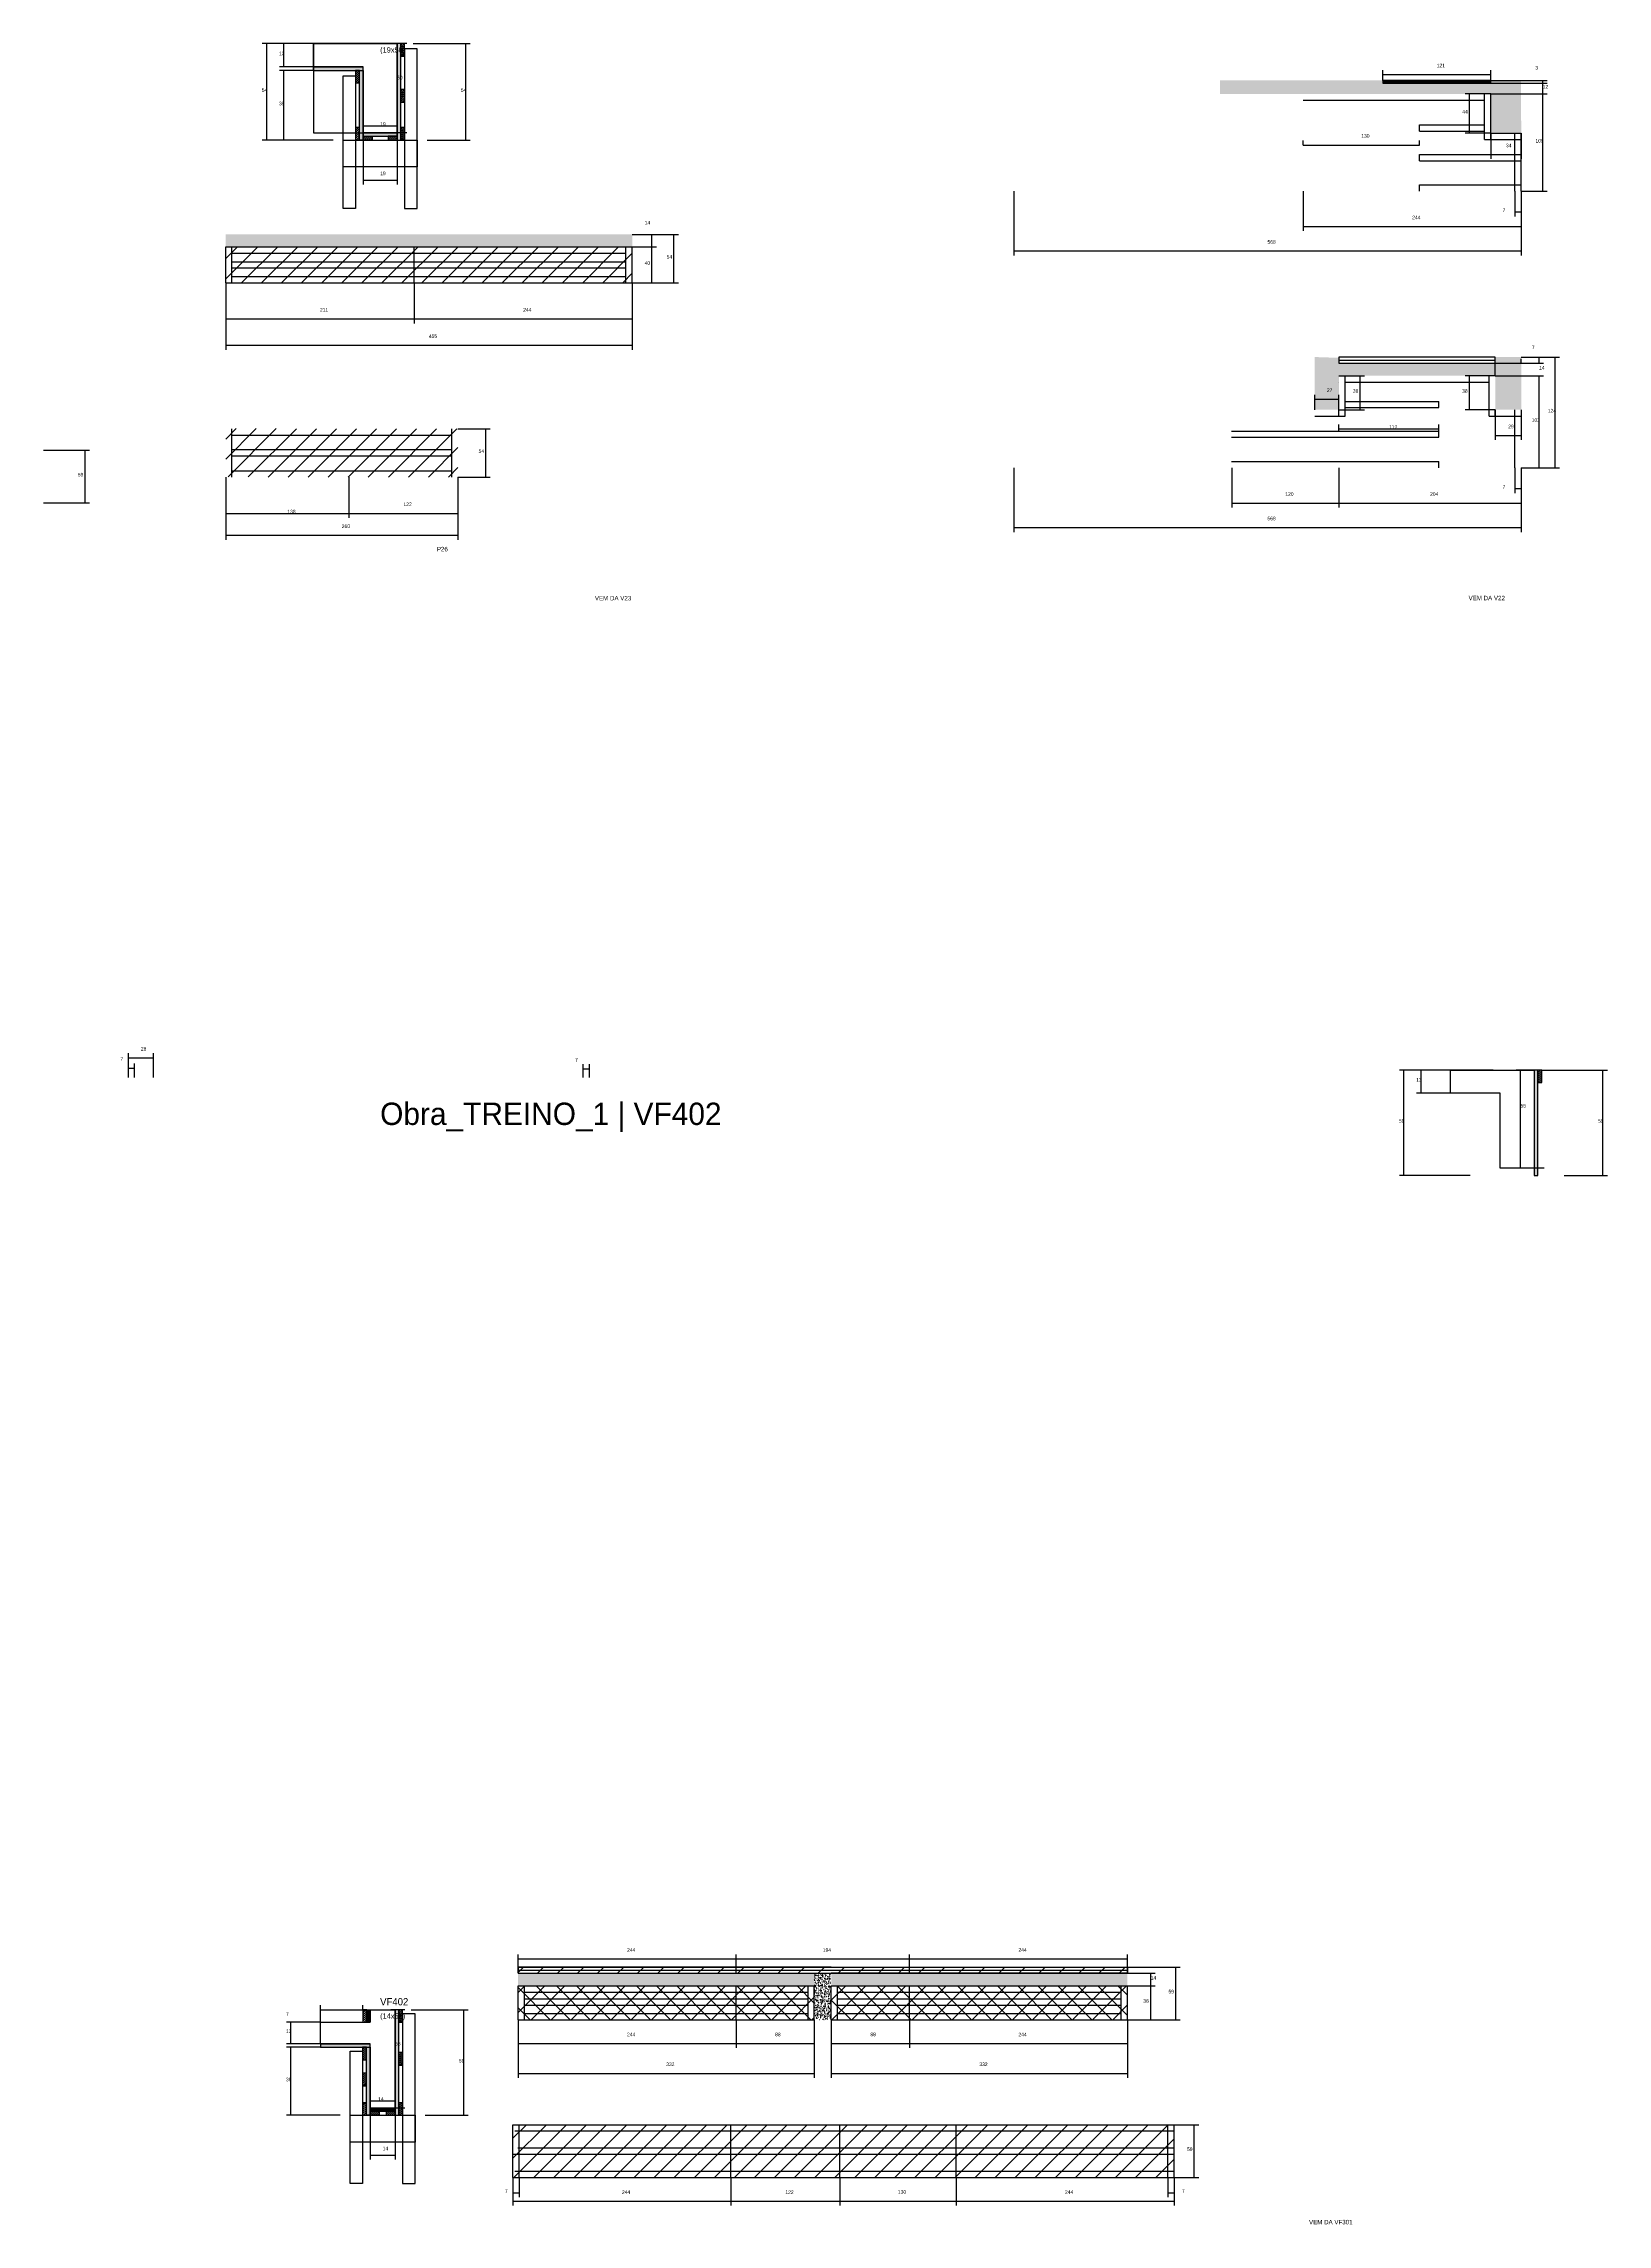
# Model space of a CAD drawing. Header units: metres. Extents: x -2848 to 21926, y -45195 to 1016.
# Drawn here: x -377 to 1374, y -6840 to -4400 of the extents above; entities that cross this region are included whole.
import ezdxf

# ---------------------------------------------------------------- set-up
doc = ezdxf.new("R2010")
doc.units = ezdxf.units.M
for name, color, linetype in [('CONCRETO', 251, 'Continuous'), ('COTA', 241, 'Continuous'), ('Cota Seção (2x)', 4, 'Continuous'), ('Hachura', 253, 'Continuous'), ('LABEL_ID', 3, 'Continuous'), ('Madeira', 126, 'Continuous'), ('NOMENCLATURA', 7, 'Continuous'), ('Painéis', 200, 'Continuous'), ('REAPROVEITAMENTO', 251, 'Continuous'), ('SARR_2.2x7', 40, 'Continuous'), ('SARR_3.5x7', 81, 'Continuous'), ('SARR_EDITAR', 141, 'Continuous'), ('Texto Seção', 7, 'Continuous')]:
    doc.layers.add(name, color=color, linetype=linetype)

msp = doc.modelspace()

# ---------------------------------------------------------------- hatches: boundary and pattern name
at = {"layer": 'COTA'}
h = msp.add_hatch(dxfattribs=at)
h.set_pattern_fill('AR-CONC', scale=0.03)
h.paths.add_polyline_path([(1122.2, -4444.2), (1122.2, -4441.2), (1122.2, -4441.2), (940.2, -4441.2), (940.2, -4441.2), (940.2, -4456.2), (940.2, -4456.2), (1243.2, -4456.2), (1243.2, -4456.2), (1243.2, -4499.2), (1243.2, -4499.2), (1277.2, -4499.2), (1277.2, -4499.2), (1277.1, -4441.2), (1277.1, -4441.2), (1243.2, -4441.2), (1243.2, -4441.2), (1243.2, -4444.2), (1243.2, -4444.2), (1122.2, -4444.2)])
h = msp.add_hatch(dxfattribs=at)
h.set_pattern_fill('AR-CONC', scale=0.03)
h.paths.add_polyline_path([(282.1, -4627.5), (282.1, -4613.5), (282.1, -4613.5), (-172.9, -4613.5), (-172.9, -4613.5), (-172.9, -4627.5), (-172.9, -4627.5), (282.1, -4627.5)])
h = msp.add_hatch(dxfattribs=at)
h.set_pattern_fill('AR-CONC', scale=0.03)
h.paths.add_polyline_path([(1248.2, -4771.7), (1073.2, -4771.7), (1073.2, -4771.7), (1073.2, -4809.7), (1073.2, -4809.7), (1046.2, -4809.7), (1046.2, -4809.7), (1046.2, -4750.7), (1046.2, -4750.7), (1073.2, -4751.6), (1073.2, -4751.6), (1073.2, -4757.7), (1073.2, -4757.7), (1248.2, -4757.7), (1248.2, -4757.7), (1248.2, -4750.7), (1248.2, -4750.7), (1277.2, -4750.7), (1277.2, -4750.7), (1277.2, -4809.7), (1277.2, -4809.7), (1248.2, -4809.7), (1248.2, -4809.7), (1248.2, -4771.7)])
h = msp.add_hatch(dxfattribs=at)
h.set_pattern_fill('AR-CONC', scale=0.03)
h.paths.add_polyline_path([(485.9, -6573.2), (485.9, -6559.2), (485.9, -6559.2), (154.4, -6559.2), (154.4, -6559.2), (154.4, -6573.2), (154.4, -6573.2), (485.9, -6573.2)])
h = msp.add_hatch(dxfattribs=at)
h.set_pattern_fill('AR-CONC', scale=0.03)
h.paths.add_polyline_path([(505, -6573.2), (505, -6559.2), (485.9, -6559.2), (485.9, -6573.2), (485.9, -6611.2), (505, -6611.2)])
h = msp.add_hatch(dxfattribs=at)
h.set_pattern_fill('AR-CONC', scale=0.03)
h.paths.add_polyline_path([(505, -6573.2), (505, -6559.2), (505, -6559.2), (836.5, -6559.2), (836.5, -6559.2), (836.5, -6573.2), (836.5, -6573.2), (505, -6573.2)])
at = {"layer": 'Hachura'}
h = msp.add_hatch(color=8, dxfattribs=at)
h.dxf.hatch_style = 1
h.paths.add_polyline_path([(23, -4400), (19, -4400), (19, -4400), (19, -4508), (19, -4508), (23, -4508), (23, -4508), (23, -4400)])
h = msp.add_hatch(dxfattribs=at)
h.set_pattern_fill('ANSI31', scale=0.5)
h.paths.add_polyline_path([(23, -4414), (27.4, -4414), (27.4, -4414), (27.4, -4400), (27.4, -4400), (23, -4400), (23, -4400), (23, -4414)])
h = msp.add_hatch(color=8, dxfattribs=at)
h.dxf.hatch_style = 1
h.paths.add_polyline_path([(-19, -4430), (-19, -4426), (-19, -4426), (-74.6, -4426), (-74.6, -4426), (-74.6, -4430), (-74.6, -4430), (-19, -4430)])
h = msp.add_hatch(dxfattribs=at)
h.set_pattern_fill('ANSI31', scale=0.5)
h.paths.add_polyline_path([(-27.4, -4444), (-23, -4444), (-23, -4444), (-23, -4430), (-23, -4430), (-27.4, -4430), (-27.4, -4430), (-27.4, -4444)])
h = msp.add_hatch(color=8, dxfattribs=at)
h.dxf.hatch_style = 1
h.paths.add_polyline_path([(-19, -4430), (-23, -4430), (-23, -4430), (-23, -4508), (-23, -4508), (-19, -4508), (-19, -4508), (-19, -4430)])
h = msp.add_hatch(dxfattribs=at)
h.set_pattern_fill('ANSI31', scale=0.5)
h.paths.add_polyline_path([(23, -4465.5), (27.4, -4465.5), (27.4, -4465.5), (27.4, -4451.5), (27.4, -4451.5), (23, -4451.5), (23, -4451.5), (23, -4465.5)])
h = msp.add_hatch(dxfattribs=at)
h.set_pattern_fill('ANSI31', scale=0.5)
h.paths.add_polyline_path([(-27.4, -4508), (-23, -4508), (-23, -4508), (-23, -4494), (-23, -4494), (-27.4, -4494), (-27.4, -4494), (-27.4, -4508)])
h = msp.add_hatch(color=8, dxfattribs=at)
h.dxf.hatch_style = 1
h.paths.add_polyline_path([(19, -4503.6), (19, -4500), (19, -4500), (-19, -4500), (-19, -4500), (-19, -4503.6), (-19, -4503.6), (19, -4503.6)])
h = msp.add_hatch(dxfattribs=at)
h.set_pattern_fill('ANSI31', scale=0.5)
h.paths.add_polyline_path([(-19, -4508), (-19, -4503.6), (-19, -4503.6), (-9, -4503.6), (-9, -4503.6), (-9, -4508), (-9, -4508), (-19, -4508)])
h = msp.add_hatch(dxfattribs=at)
h.set_pattern_fill('ANSI31', scale=0.5)
h.paths.add_polyline_path([(19, -4508), (19, -4503.6), (19, -4503.6), (9, -4503.6), (9, -4503.6), (9, -4508), (9, -4508), (19, -4508)])
h = msp.add_hatch(dxfattribs=at)
h.set_pattern_fill('ANSI31', scale=0.5)
h.paths.add_polyline_path([(23, -4508), (27.4, -4508), (27.4, -4508), (27.4, -4494), (27.4, -4494), (23, -4494), (23, -4494), (23, -4508)])
h = msp.add_hatch(color=8, dxfattribs=at)
h.dxf.hatch_style = 1
h.paths.add_polyline_path([(1295.8, -5548.5), (1291.8, -5548.5), (1291.8, -5548.5), (1291.8, -5666.5), (1291.8, -5666.5), (1295.8, -5666.5), (1295.8, -5666.5), (1295.8, -5548.5)])
h = msp.add_hatch(dxfattribs=at)
h.set_pattern_fill('ANSI31', scale=0.5)
h.paths.add_polyline_path([(1295.8, -5562.5), (1300.2, -5562.5), (1300.2, -5562.5), (1300.2, -5548.5), (1300.2, -5548.5), (1295.8, -5548.5), (1295.8, -5548.5), (1295.8, -5562.5)])
h = msp.add_hatch(dxfattribs=at)
h.set_pattern_fill('ANSI31', scale=0.5)
h.paths.add_polyline_path([(-19.2, -6614), (-14.8, -6614), (-14.8, -6614), (-14.8, -6600), (-14.8, -6600), (-19.2, -6600), (-19.2, -6600), (-19.2, -6614)])
h = msp.add_hatch(color=8, dxfattribs=at)
h.dxf.hatch_style = 1
h.paths.add_polyline_path([(-14.8, -6600), (-11.2, -6600), (-11.2, -6600), (-11.2, -6614), (-11.2, -6614), (-14.8, -6614), (-14.8, -6614), (-14.8, -6600)])
h = msp.add_hatch(color=8, dxfattribs=at)
h.dxf.hatch_style = 1
h.paths.add_polyline_path([(20.8, -6600), (16.8, -6600), (16.8, -6600), (16.8, -6718), (16.8, -6718), (20.8, -6718), (20.8, -6718), (20.8, -6600)])
h = msp.add_hatch(dxfattribs=at)
h.set_pattern_fill('ANSI31', scale=0.5)
h.paths.add_polyline_path([(20.8, -6614), (25.2, -6614), (25.2, -6614), (25.2, -6600), (25.2, -6600), (20.8, -6600), (20.8, -6600), (20.8, -6614)])
h = msp.add_hatch(color=8, dxfattribs=at)
h.dxf.hatch_style = 1
h.paths.add_polyline_path([(-11.2, -6642), (-11.2, -6638), (-11.2, -6638), (-66.8, -6638), (-66.8, -6638), (-66.8, -6642), (-66.8, -6642), (-11.2, -6642)])
h = msp.add_hatch(dxfattribs=at)
h.set_pattern_fill('ANSI31', scale=0.5)
h.paths.add_polyline_path([(-19.6, -6656), (-15.2, -6656), (-15.2, -6656), (-15.2, -6642), (-15.2, -6642), (-19.6, -6642), (-19.6, -6642), (-19.6, -6656)])
h = msp.add_hatch(color=8, dxfattribs=at)
h.dxf.hatch_style = 1
h.paths.add_polyline_path([(-11.2, -6638), (-15.2, -6638), (-15.2, -6638), (-15.2, -6718), (-15.2, -6718), (-11.2, -6718), (-11.2, -6718), (-11.2, -6638)])
h = msp.add_hatch(dxfattribs=at)
h.set_pattern_fill('ANSI31', scale=0.5)
h.paths.add_polyline_path([(20.8, -6662), (25.2, -6662), (25.2, -6662), (25.2, -6648), (25.2, -6648), (20.8, -6648), (20.8, -6648), (20.8, -6662)])
h = msp.add_hatch(dxfattribs=at)
h.set_pattern_fill('ANSI31', scale=0.5)
h.paths.add_polyline_path([(-19.6, -6685), (-15.2, -6685), (-15.2, -6685), (-15.2, -6671), (-15.2, -6671), (-19.6, -6671), (-19.6, -6671), (-19.6, -6685)])
h = msp.add_hatch(dxfattribs=at)
h.set_pattern_fill('ANSI31', scale=0.5)
h.paths.add_polyline_path([(-19.6, -6718), (-15.2, -6718), (-15.2, -6718), (-15.2, -6704), (-15.2, -6704), (-19.6, -6704), (-19.6, -6704), (-19.6, -6718)])
h = msp.add_hatch(color=8, dxfattribs=at)
h.dxf.hatch_style = 1
h.paths.add_polyline_path([(16.8, -6713.6), (16.8, -6710), (16.8, -6710), (-11.2, -6710), (-11.2, -6710), (-11.2, -6713.6), (-11.2, -6713.6), (16.8, -6713.6)])
h = msp.add_hatch(dxfattribs=at)
h.set_pattern_fill('ANSI31', scale=0.5)
h.paths.add_polyline_path([(20.8, -6718), (25.2, -6718), (25.2, -6718), (25.2, -6704), (25.2, -6704), (20.8, -6704), (20.8, -6704), (20.8, -6718)])
h = msp.add_hatch(dxfattribs=at)
h.set_pattern_fill('ANSI31', scale=0.5)
h.paths.add_polyline_path([(-11.2, -6718), (-11.2, -6713.6), (-11.2, -6713.6), (-1.2, -6713.6), (-1.2, -6713.6), (-1.2, -6718), (-1.2, -6718), (-11.2, -6718)])
h = msp.add_hatch(dxfattribs=at)
h.set_pattern_fill('ANSI31', scale=0.5)
h.paths.add_polyline_path([(16.8, -6718), (16.8, -6713.6), (16.8, -6713.6), (6.8, -6713.6), (6.8, -6713.6), (6.8, -6718), (6.8, -6718), (16.8, -6718)])
at = {"layer": 'REAPROVEITAMENTO'}
h = msp.add_hatch(dxfattribs=at)
h.set_pattern_fill('ANSI31', scale=5)
h.paths.add_polyline_path([(-172.9, -4667.4), (-172.9, -4627.2), (-172.9, -4627.2), (282.1, -4627.4), (282.1, -4627.4), (282.1, -4667.5), (282.1, -4667.5), (-172.9, -4667.4)])
h = msp.add_hatch(dxfattribs=at)
h.set_pattern_fill('ANSI31', scale=5)
h.paths.add_polyline_path([(-172.9, -4884.9), (-172.9, -4830.8), (-172.9, -4830.8), (87.1, -4831), (87.1, -4831), (87.1, -4885.1), (87.1, -4885.1), (-172.9, -4884.9)])
h = msp.add_hatch(dxfattribs=at)
h.set_pattern_fill('ANSI31', scale=5)
h.paths.add_polyline_path([(154.4, -6552.2), (154.4, -6559.2), (154.4, -6559.2), (592.5, -6559.2), (592.5, -6559.2), (592.5, -6552.2), (592.5, -6552.2), (154.4, -6552.2)])
h = msp.add_hatch(dxfattribs=at)
h.set_pattern_fill('ANSI31', scale=5)
h.paths.add_polyline_path([(836.5, -6552.2), (836.5, -6559.2), (836.5, -6559.2), (592.5, -6559.2), (592.5, -6559.2), (592.5, -6552.2), (592.5, -6552.2), (836.5, -6552.2)])
h = msp.add_hatch(dxfattribs=at)
h.set_pattern_fill('ANSI37', scale=5)
h.paths.add_polyline_path([(485.9, -6611.2), (485.9, -6573.2), (485.9, -6573.2), (154.4, -6573.2), (154.4, -6573.2), (154.4, -6611.2), (154.4, -6611.2), (485.9, -6611.2)])
h = msp.add_hatch(dxfattribs=at)
h.set_pattern_fill('ANSI37', scale=5)
h.paths.add_polyline_path([(505, -6611.2), (505, -6573.2), (505, -6573.2), (836.5, -6573.2), (836.5, -6573.2), (836.5, -6611.2), (836.5, -6611.2), (505, -6611.2)])
h = msp.add_hatch(dxfattribs=at)
h.set_pattern_fill('ANSI31', scale=5)
h.paths.add_polyline_path([(888.6, -6787.6), (888.6, -6728.6), (888.6, -6728.6), (148.6, -6728.6), (148.6, -6728.6), (148.6, -6787.6), (148.6, -6787.6), (888.6, -6787.6)])

# ---------------------------------------------------------------- linework, layer by layer
at = {"layer": 'CONCRETO'}
for points in [[(-74.6, -4426), (-74.6, -4400), (-19, -4400), (-19, -4400), (19, -4400), (19, -4500), (-19, -4500), (-19, -4426)], [(-74.6, -4500), (19, -4500), (19, -4400), (-74.6, -4400)], [(1198.2, -5574.5), (1198.2, -5548.5), (1253.8, -5548.5), (1253.8, -5548.5), (1291.8, -5548.5), (1291.8, -5658.5), (1253.8, -5658.5), (1253.8, -5574.5)], [(-66.8, -6638), (-66.8, -6614), (-11.2, -6614), (-11.2, -6600), (16.8, -6600), (16.8, -6710), (-11.2, -6710), (-11.2, -6638)]]:
    msp.add_lwpolyline(points, close=True, dxfattribs=at)
at = {"layer": 'COTA'}
for p, q in [((-27, -4400), (-132, -4400)), ((-127, -4508), (-127, -4400)), ((-74.6, -4400), (-112.7, -4400)), ((-107.7, -4426), (-107.7, -4400)), ((37, -4400), (100.8, -4400)), ((95.8, -4508), (95.8, -4400)), ((-74.6, -4426), (-112.7, -4426)), ((-74.6, -4430), (-112.7, -4430)), ((-107.7, -4508), (-107.7, -4430)), ((1122.2, -4441.2), (1122.2, -4429.6)), ((1122.2, -4434.6), (1243.2, -4434.6)), ((1243.2, -4441.2), (1243.2, -4429.6)), ((1243.2, -4456.2), (1214.4, -4456.2)), ((1219.4, -4500.2), (1219.4, -4456.2)), ((1243.2, -4441.2), (1306.3, -4441.2)), ((1243.2, -4444.2), (1306.3, -4444.2)), ((1243.2, -4444.2), (1306.3, -4444.2)), ((1243.2, -4456.2), (1306.3, -4456.2)), ((1243.2, -4456.2), (1306.3, -4456.2)), ((1301.3, -4444.2), (1301.3, -4441.2)), ((1301.3, -4456.2), (1301.3, -4444.2)), ((1301.3, -4565.2), (1301.3, -4456.2)), ((-52.6, -4508), (-132, -4508)), ((-52.6, -4508), (-112.7, -4508)), ((-19, -4508), (-19, -4557.7)), ((19, -4508), (19, -4557.7)), ((52.6, -4508), (100.8, -4508)), ((1033.2, -4513.5), (1033.2, -4508.5)), ((1033.2, -4513.5), (1163.2, -4513.5)), ((1163.2, -4513.5), (1163.2, -4508.5)), ((1243.2, -4500.2), (1214.4, -4500.2)), ((1243.2, -4500.2), (1243.2, -4529.1)), ((1277.2, -4500.2), (1277.2, -4529.1)), ((1243.2, -4524.1), (1277.2, -4524.1)), ((-19, -4552.7), (19, -4552.7)), ((709.2, -4565.2), (709.2, -4637)), ((1033.2, -4565.2), (1033.2, -4609.6)), ((1270.2, -4565.2), (1270.2, -4593.4)), ((1277.2, -4565.2), (1277.2, -4609.6)), ((1277.2, -4565.2), (1306.3, -4565.2)), ((1277.2, -4565.2), (1277.2, -4593.4)), ((1277.2, -4565.2), (1277.2, -4637)), ((1033.2, -4604.6), (1277.2, -4604.6)), ((1270.2, -4588.4), (1277.2, -4588.4)), ((282.1, -4613.5), (309.2, -4613.5)), ((282.1, -4613.5), (333.9, -4613.5)), ((282.1, -4627.5), (309.2, -4627.5)), ((282.1, -4627.5), (309.2, -4627.5)), ((304.2, -4627.5), (304.2, -4613.5)), ((304.2, -4667.5), (304.2, -4627.5)), ((328.9, -4667.5), (328.9, -4613.5)), ((709.2, -4632), (1277.2, -4632)), ((-172.9, -4667.5), (-172.9, -4713)), ((-172.9, -4667.5), (-172.9, -4742.6)), ((38.1, -4667.5), (38.1, -4713)), ((38.1, -4667.5), (38.1, -4713)), ((282.1, -4667.5), (282.1, -4713)), ((282.1, -4667.5), (282.1, -4742.6)), ((282.1, -4667.5), (309.2, -4667.5)), ((282.1, -4667.5), (333.9, -4667.5)), ((-172.9, -4708), (38.1, -4708)), ((38.1, -4708), (282.1, -4708)), ((-172.9, -4737.6), (282.1, -4737.6)), ((1248.2, -4771.7), (1248.2, -4752.7)), ((1248.2, -4757.7), (1277.2, -4757.7)), ((1277.2, -4750.7), (1302.2, -4750.7)), ((1277.2, -4750.7), (1320.1, -4750.7)), ((1277.2, -4757.7), (1277.2, -4752.7)), ((1277.2, -4757.7), (1302.2, -4757.7)), ((1297.2, -4757.7), (1297.2, -4750.7)), ((1315.1, -4874.7), (1315.1, -4750.7)), ((1073.2, -4771.7), (1102, -4771.7)), ((1097, -4809.7), (1097, -4771.7)), ((1248.2, -4771.7), (1214.4, -4771.7)), ((1219.4, -4809.7), (1219.4, -4771.7)), ((1248.2, -4771.7), (1302.2, -4771.7)), ((1297.2, -4874.7), (1297.2, -4771.7)), ((1046.2, -4809.7), (1046.2, -4792.9)), ((1046.2, -4797.9), (1073.2, -4797.9)), ((1073.2, -4809.7), (1073.2, -4792.9)), ((87.1, -4831), (123.3, -4831)), ((118.3, -4885), (118.3, -4831)), ((1073.2, -4809.7), (1102, -4809.7)), ((1073.2, -4833.5), (1073.2, -4826.1)), ((1073.2, -4831.1), (1185.2, -4831.1)), ((1185.2, -4833.5), (1185.2, -4826.1)), ((1248.2, -4809.7), (1214.4, -4809.7)), ((1248.2, -4809.7), (1248.2, -4843.5)), ((1277.2, -4809.7), (1277.2, -4843.5)), ((-376.7, -4854.8), (-325.2, -4854.8)), ((-330.2, -4913.8), (-330.2, -4854.8)), ((1248.2, -4838.5), (1277.2, -4838.5)), ((709.2, -4874.7), (709.2, -4946.5)), ((953.2, -4874.7), (953.2, -4919.1)), ((1073.2, -4874.7), (1073.2, -4919.1)), ((1073.2, -4874.7), (1073.2, -4919.1)), ((1270.2, -4874.7), (1270.2, -4902.9)), ((1277.2, -4874.7), (1302.2, -4874.7)), ((1277.2, -4874.7), (1320.1, -4874.7)), ((1277.2, -4874.7), (1277.2, -4902.9)), ((1277.2, -4874.7), (1277.2, -4919.1)), ((1277.2, -4874.7), (1277.2, -4946.5)), ((-172.9, -4885), (-172.9, -4930.6)), ((-172.9, -4885), (-172.9, -4955.1)), ((-34.9, -4885), (-34.9, -4930.6)), ((-34.9, -4885), (-34.9, -4930.6)), ((87.1, -4885), (87.1, -4930.6)), ((87.1, -4885), (87.1, -4955.1)), ((87.1, -4885), (123.3, -4885)), ((1270.2, -4897.9), (1277.2, -4897.9)), ((-376.7, -4913.8), (-325.2, -4913.8)), ((-172.9, -4925.6), (-34.9, -4925.6)), ((-34.9, -4925.6), (87.1, -4925.6)), ((953.2, -4914.1), (1073.2, -4914.1)), ((1073.2, -4914.1), (1277.2, -4914.1)), ((-172.9, -4950.1), (87.1, -4950.1)), ((709.2, -4941.5), (1277.2, -4941.5)), ((-281.8, -5556.7), (-281.8, -5529.8)), ((-281.8, -5534.8), (-253.8, -5534.8)), ((-253.8, -5556.7), (-253.8, -5529.8)), ((-281.8, -5556.7), (-281.8, -5541.3)), ((-281.8, -5546.3), (-274.8, -5546.3)), ((-274.8, -5556.7), (-274.8, -5541.3)), ((227.2, -5556.7), (227.2, -5542.1)), ((227.2, -5547.1), (234.2, -5547.1)), ((234.2, -5556.7), (234.2, -5542.1)), ((1245.8, -5548.5), (1140.9, -5548.5)), ((1145.9, -5666.5), (1145.9, -5548.5)), ((1198.2, -5548.5), (1160.2, -5548.5)), ((1165.2, -5574.5), (1165.2, -5548.5)), ((1300.2, -5548.5), (1373.7, -5548.5)), ((1368.7, -5666.5), (1368.7, -5548.5)), ((1198.2, -5574.5), (1160.2, -5574.5)), ((1220.2, -5666.5), (1140.9, -5666.5)), ((1325.4, -5666.5), (1373.7, -5666.5)), ((154.4, -6552.2), (154.4, -6538.2)), ((398.4, -6552.2), (398.4, -6538.2)), ((398.4, -6552.2), (398.4, -6538.2)), ((592.5, -6552.2), (592.5, -6538.2)), ((592.5, -6552.2), (592.5, -6538.2)), ((836.5, -6552.2), (836.5, -6538.2)), ((154.4, -6543.2), (398.4, -6543.2)), ((398.4, -6543.2), (592.5, -6543.2)), ((592.5, -6543.2), (836.5, -6543.2)), ((836.5, -6552.2), (895.5, -6552.2)), ((836.5, -6559.2), (867.5, -6559.2)), ((862.5, -6573.2), (862.5, -6559.2)), ((890.5, -6611.2), (890.5, -6552.2)), ((836.5, -6573.2), (867.5, -6573.2)), ((836.5, -6573.2), (867.5, -6573.2)), ((862.5, -6611.2), (862.5, -6573.2)), ((-66.8, -6614), (-66.8, -6595)), ((-66.8, -6600), (-19.2, -6600)), ((-19.2, -6600), (-19.2, -6595)), ((34.8, -6600), (98.6, -6600)), ((93.6, -6718), (93.6, -6600)), ((154.4, -6611.2), (154.4, -6642.7)), ((154.4, -6611.2), (154.4, -6676.3)), ((398.4, -6611.2), (398.4, -6642.7)), ((398.4, -6611.2), (398.4, -6642.7)), ((485.9, -6611.2), (485.9, -6642.7)), ((485.9, -6611.2), (485.9, -6676.3)), ((505, -6611.2), (505, -6642.7)), ((505, -6611.2), (505, -6676.3)), ((592.5, -6611.2), (592.5, -6642.7)), ((592.5, -6611.2), (592.5, -6642.7)), ((836.5, -6611.2), (836.5, -6642.7)), ((836.5, -6611.2), (836.5, -6676.3)), ((836.5, -6611.2), (867.5, -6611.2)), ((836.5, -6611.2), (895.5, -6611.2)), ((-66.8, -6614), (-104.9, -6614)), ((-99.9, -6638), (-99.9, -6614)), ((-66.8, -6638), (-104.9, -6638)), ((-66.8, -6642), (-104.9, -6642)), ((-99.9, -6718), (-99.9, -6642)), ((154.4, -6637.7), (398.4, -6637.7)), ((398.4, -6637.7), (485.9, -6637.7)), ((505, -6637.7), (592.5, -6637.7)), ((592.5, -6637.7), (836.5, -6637.7)), ((154.4, -6671.3), (485.9, -6671.3)), ((505, -6671.3), (836.5, -6671.3)), ((-44.8, -6718), (-104.9, -6718)), ((-11.2, -6718), (-11.2, -6767.7)), ((16.8, -6718), (16.8, -6767.7)), ((50.4, -6718), (98.6, -6718)), ((888.6, -6728.6), (916.3, -6728.6)), ((911.3, -6787.6), (911.3, -6728.6)), ((-11.2, -6762.7), (16.8, -6762.7)), ((148.5, -6787.6), (148.5, -6809.9)), ((148.5, -6804.9), (155.5, -6804.9)), ((148.6, -6787.6), (148.6, -6819.2)), ((155.5, -6787.6), (155.5, -6809.9)), ((392.6, -6787.6), (392.6, -6819.2)), ((392.6, -6787.6), (392.6, -6819.2)), ((514.6, -6787.6), (514.6, -6819.2)), ((514.6, -6787.6), (514.6, -6819.2)), ((644.6, -6787.6), (644.6, -6819.2)), ((644.6, -6787.6), (644.6, -6819.2)), ((881.6, -6787.6), (881.6, -6809.9)), ((881.6, -6804.9), (888.6, -6804.9)), ((888.6, -6787.6), (916.3, -6787.6)), ((888.6, -6787.6), (888.6, -6819.2)), ((888.6, -6787.6), (888.6, -6809.9)), ((148.6, -6814.2), (392.6, -6814.2)), ((392.6, -6814.2), (514.6, -6814.2)), ((514.6, -6814.2), (644.6, -6814.2)), ((644.6, -6814.2), (888.6, -6814.2))]:
    msp.add_line(p, q, dxfattribs=at)
at = {"layer": 'Cota Seção (2x)'}
for p, q in [((30, -4400), (14, -4400)), ((19, -4500), (19, -4400)), ((-19, -4508), (-19, -4487)), ((19, -4508), (19, -4487)), ((-19, -4492), (19, -4492)), ((30, -4500), (14, -4500)), ((1291.8, -5548.5), (1271.4, -5548.5)), ((1276.4, -5658.5), (1276.4, -5548.5)), ((1302.8, -5658.5), (1271.4, -5658.5)), ((27.8, -6600), (11.8, -6600)), ((16.8, -6710), (16.8, -6600)), ((-11.2, -6718), (-11.2, -6697)), ((-11.2, -6702), (16.8, -6702)), ((27.8, -6710), (11.8, -6710)), ((16.8, -6718), (16.8, -6697))]:
    msp.add_line(p, q, dxfattribs=at)
at = {"layer": 'Madeira'}
for points in [[(23, -4414), (27.4, -4414), (27.4, -4400), (23, -4400)], [(-27.4, -4444), (-23, -4444), (-23, -4430), (-27.4, -4430)], [(23, -4465.5), (27.4, -4465.5), (27.4, -4451.5), (23, -4451.5)], [(-27.4, -4508), (-23, -4508), (-23, -4494), (-27.4, -4494)], [(-19, -4508), (-19, -4503.6), (-9, -4503.6), (-9, -4508)], [(19, -4508), (19, -4503.6), (9, -4503.6), (9, -4508)], [(23, -4508), (27.4, -4508), (27.4, -4494), (23, -4494)], [(1295.8, -5562.5), (1300.2, -5562.5), (1300.2, -5548.5), (1295.8, -5548.5)], [(-19.2, -6614), (-14.8, -6614), (-14.8, -6600), (-19.2, -6600)], [(20.8, -6614), (25.2, -6614), (25.2, -6600), (20.8, -6600)], [(-19.6, -6656), (-15.2, -6656), (-15.2, -6642), (-19.6, -6642)], [(20.8, -6662), (25.2, -6662), (25.2, -6648), (20.8, -6648)], [(-19.6, -6685), (-15.2, -6685), (-15.2, -6671), (-19.6, -6671)], [(-19.6, -6718), (-15.2, -6718), (-15.2, -6704), (-19.6, -6704)], [(20.8, -6718), (25.2, -6718), (25.2, -6704), (20.8, -6704)], [(-11.2, -6718), (-11.2, -6713.6), (-1.2, -6713.6), (-1.2, -6718)], [(16.8, -6718), (16.8, -6713.6), (6.8, -6713.6), (6.8, -6718)]]:
    msp.add_lwpolyline(points, close=True, dxfattribs=at)
at = {"layer": 'Painéis'}
for p, q in [((19, -4508), (19, -4400)), ((-74.6, -4426), (-19, -4426)), ((-74.6, -4430), (-74.6, -4426)), ((-19, -4430), (-19, -4426)), ((-19, -4508), (-19, -4430)), ((1122.2, -4441.2), (1243.2, -4441.2)), ((1122.2, -4444.2), (1243.2, -4444.2)), ((1243.2, -4500.2), (1243.2, -4456.2)), ((-19, -4500), (19, -4500)), ((-19, -4503.6), (-19, -4500)), ((19, -4503.6), (19, -4500)), ((1243.2, -4500.2), (1277.2, -4500.2)), ((1277.2, -4565.2), (1277.2, -4500.2)), ((-172.9, -4627.5), (282.1, -4627.5)), ((-172.9, -4667.5), (-172.9, -4627.5)), ((38.1, -4667.5), (38.1, -4627.5)), ((282.1, -4667.5), (282.1, -4627.5)), ((-172.9, -4667.5), (282.1, -4667.5)), ((154.4, -6552.2), (505, -6552.2)), ((154.4, -6559.2), (154.4, -6552.2)), ((154.4, -6559.2), (505, -6559.2)), ((398.4, -6559.2), (398.4, -6552.2)), ((505, -6552.2), (836.5, -6552.2)), ((505, -6559.2), (836.5, -6559.2)), ((592.5, -6559.2), (592.5, -6552.2)), ((836.5, -6559.2), (836.5, -6552.2)), ((154.4, -6573.2), (485.9, -6573.2)), ((154.4, -6611.2), (154.4, -6573.2)), ((398.4, -6611.2), (398.4, -6573.2)), ((485.9, -6611.2), (485.9, -6573.2)), ((505, -6573.2), (836.5, -6573.2)), ((505, -6611.2), (505, -6573.2)), ((592.5, -6611.2), (592.5, -6573.2)), ((836.5, -6611.2), (836.5, -6573.2)), ((154.4, -6611.2), (485.9, -6611.2)), ((505, -6611.2), (836.5, -6611.2)), ((-66.8, -6638), (-11.2, -6638)), ((-11.2, -6710), (16.8, -6710)), ((148.6, -6728.6), (888.6, -6728.6)), ((148.6, -6787.6), (148.6, -6728.6)), ((392.6, -6787.6), (392.6, -6728.6)), ((514.6, -6787.6), (514.6, -6728.6)), ((644.6, -6787.6), (644.6, -6728.6)), ((888.6, -6787.6), (888.6, -6728.6)), ((148.6, -6787.6), (888.6, -6787.6))]:
    msp.add_line(p, q, dxfattribs=at)
for points in [[(23, -4400), (19, -4400), (19, -4508), (23, -4508)], [(-19, -4430), (-19, -4426), (-74.6, -4426), (-74.6, -4430)], [(-23, -4430), (-19, -4430), (-19, -4508), (-23, -4508)], [(1243.2, -4441.2), (1122.2, -4441.2), (1122.2, -4444.2), (1243.2, -4444.2)], [(19, -4503.6), (19, -4500), (-19, -4500), (-19, -4503.6)], [(1073.2, -4757.7), (1248.2, -4757.7), (1248.2, -4750.7), (1073.2, -4750.7)], [(1295.8, -5548.5), (1291.8, -5548.5), (1291.8, -5666.5), (1295.8, -5666.5)], [(-14.8, -6600), (-11.2, -6600), (-11.2, -6614), (-14.8, -6614)], [(20.8, -6600), (16.8, -6600), (16.8, -6718), (20.8, -6718)], [(-11.2, -6642), (-11.2, -6638), (-66.8, -6638), (-66.8, -6642)], [(-15.2, -6642), (-11.2, -6642), (-11.2, -6718), (-15.2, -6718)], [(16.8, -6713.6), (16.8, -6710), (-11.2, -6710), (-11.2, -6713.6)]]:
    msp.add_lwpolyline(points, close=True, dxfattribs=at)
for points in [[(505, -6552.2), (154.4, -6552.2), (154.4, -6559.2), (505, -6559.2)], [(505, -6552.2), (836.5, -6552.2), (836.5, -6559.2), (505, -6559.2)]]:
    msp.add_lwpolyline(points, dxfattribs=at)
at = {"layer": 'SARR_2.2x7'}
for p, q in [((1033.2, -4463.2), (1236.2, -4463.2)), ((1236.2, -4507.2), (1236.2, -4456.2)), ((1163.2, -4490.8), (1236.2, -4490.8)), ((1163.2, -4497.8), (1163.2, -4490.8)), ((1163.2, -4497.8), (1236.2, -4497.8)), ((1236.2, -4507.2), (1243.2, -4507.2)), ((1243.2, -4507.2), (1243.2, -4500.2)), ((1243.2, -4507.2), (1277.2, -4507.2)), ((1270.2, -4565.2), (1270.2, -4500.2)), ((1163.2, -4524.1), (1277.2, -4524.1)), ((1163.2, -4531.1), (1163.2, -4524.1)), ((1163.2, -4531.1), (1277.2, -4531.1)), ((1163.2, -4558.2), (1277.2, -4558.2)), ((1163.2, -4565.2), (1163.2, -4558.2)), ((-165.9, -4667.5), (-165.9, -4627.5)), ((-165.9, -4634.5), (275.1, -4634.5)), ((275.1, -4667.5), (275.1, -4627.5)), ((-165.9, -4644), (38.1, -4644)), ((-165.9, -4651), (38.1, -4651)), ((-165.9, -4660.5), (275.1, -4660.5)), ((38.1, -4644), (275.1, -4644)), ((38.1, -4651), (275.1, -4651)), ((1073.2, -4754.2), (1248.2, -4754.2)), ((1073.2, -4778.7), (1073.2, -4778.7)), ((1080.2, -4816.7), (1080.2, -4771.7)), ((1080.2, -4778.7), (1241.2, -4778.7)), ((1241.2, -4816.7), (1241.2, -4771.7)), ((1073.2, -4805.3), (1073.2, -4805.3)), ((1080.2, -4800.3), (1185.2, -4800.3)), ((1185.2, -4807.3), (1185.2, -4800.3)), ((-165.9, -4885), (-165.9, -4831)), ((80.1, -4885), (80.1, -4831)), ((1046.2, -4816.7), (1073.2, -4816.7)), ((1073.2, -4816.7), (1073.2, -4809.7)), ((1073.2, -4812.3), (1073.2, -4812.3)), ((1073.2, -4816.7), (1080.2, -4816.7)), ((1080.2, -4807.3), (1185.2, -4807.3)), ((1241.2, -4816.7), (1248.2, -4816.7)), ((1248.2, -4816.7), (1248.2, -4809.7)), ((1248.2, -4816.7), (1277.2, -4816.7)), ((1270.2, -4874.7), (1270.2, -4809.7)), ((-165.9, -4838), (-34.9, -4838)), ((-165.9, -4854.2), (-34.9, -4854.2)), ((-34.9, -4838), (80.1, -4838)), ((-34.9, -4854.2), (80.1, -4854.2)), ((953.1, -4833.5), (1073.2, -4833.5)), ((953.1, -4840.5), (1073.2, -4840.5)), ((1073.2, -4833.5), (1185.2, -4833.5)), ((1073.2, -4840.5), (1185.2, -4840.5)), ((1185.2, -4840.5), (1185.2, -4833.5)), ((-165.9, -4861.2), (-34.9, -4861.2)), ((-165.9, -4878), (-34.9, -4878)), ((-34.9, -4861.2), (80.1, -4861.2)), ((-34.9, -4878), (80.1, -4878)), ((953.1, -4867.7), (1073.2, -4867.7)), ((1073.2, -4867.7), (1185.2, -4867.7)), ((1185.2, -4874.7), (1185.2, -4867.7)), ((154.4, -6555.7), (398.4, -6555.7)), ((398.4, -6555.7), (592.5, -6555.7)), ((592.5, -6555.7), (836.5, -6555.7)), ((161.4, -6611.2), (161.4, -6573.2)), ((161.4, -6580.2), (398.4, -6580.2)), ((161.4, -6587.7), (398.4, -6587.7)), ((398.4, -6580.2), (479, -6580.2)), ((398.4, -6587.7), (479, -6587.7)), ((479, -6611.2), (479, -6573.2)), ((511.9, -6611.2), (511.9, -6573.2)), ((511.9, -6580.2), (592.5, -6580.2)), ((511.9, -6587.7), (592.5, -6587.7)), ((592.5, -6580.2), (829.5, -6580.2)), ((592.5, -6587.7), (829.5, -6587.7)), ((829.5, -6611.2), (829.5, -6573.2)), ((161.4, -6594.7), (398.4, -6594.7)), ((161.4, -6604.2), (398.4, -6604.2)), ((398.4, -6594.7), (479, -6594.7)), ((398.4, -6604.2), (479, -6604.2)), ((511.9, -6594.7), (592.5, -6594.7)), ((511.9, -6604.2), (592.5, -6604.2)), ((592.5, -6594.7), (829.5, -6594.7)), ((592.5, -6604.2), (829.5, -6604.2)), ((155.5, -6787.6), (155.5, -6728.6)), ((881.6, -6787.6), (881.6, -6728.6)), ((150.8, -6735.6), (392.6, -6735.6)), ((154.3, -6754.6), (392.6, -6754.6)), ((392.6, -6735.6), (514.6, -6735.6)), ((392.6, -6754.6), (514.6, -6754.6)), ((514.6, -6735.6), (644.6, -6735.6)), ((514.6, -6754.6), (644.6, -6754.6)), ((644.6, -6735.6), (888.6, -6735.6)), ((644.6, -6754.6), (888.6, -6754.6)), ((148.6, -6761.6), (392.6, -6761.6)), ((150.7, -6780.6), (392.6, -6780.6)), ((392.6, -6761.6), (514.6, -6761.6)), ((392.6, -6780.6), (514.6, -6780.6)), ((514.6, -6761.6), (644.6, -6761.6)), ((514.6, -6780.6), (644.6, -6780.6)), ((644.6, -6761.6), (888.1, -6761.6)), ((644.6, -6780.6), (888.6, -6780.6))]:
    msp.add_line(p, q, dxfattribs=at)
at = {"layer": 'SARR_3.5x7'}
for points in [[(41.4, -4406), (27.4, -4406), (27.4, -4584.5), (41.4, -4584.5)], [(-41.4, -4436), (-27.4, -4436), (-27.4, -4584.5), (-41.4, -4584.5)], [(-41.4, -4508), (41.4, -4508), (41.4, -4538), (-41.4, -4538)], [(39.2, -6604.4), (25.2, -6604.4), (25.2, -6794.5), (39.2, -6794.5)], [(-33.6, -6646.4), (-19.6, -6646.4), (-19.6, -6794.5), (-33.6, -6794.5)], [(-33.6, -6718), (39.2, -6718), (39.2, -6748), (-33.6, -6748)]]:
    msp.add_lwpolyline(points, close=True, dxfattribs=at)
at = {"layer": 'SARR_EDITAR'}
msp.add_line((1122.2, -4442.7), (1243.2, -4442.7), dxfattribs=at)

# ---------------------------------------------------------------- texts
at = {"layer": 'COTA'}
for s, p in [('13', (-113.2, -4413)), ('121', (1182.7, -4426.5)), ('3', (1293.1, -4429.1)), ('54', (-132.5, -4454)), ('39', (-113.2, -4469)), ('54', (90.3, -4454)), ('12', (1301.3, -4450.2)), ('44', (1211.3, -4478.2)), ('130', (1098.2, -4505.3)), ('34', (1260.2, -4515.9)), ('109', (1293.2, -4510.7)), ('19', (0, -4547.2)), ('7', (1256.4, -4588.4)), ('14', (296.1, -4602.4)), ('244', (1155.2, -4596.5)), ('568', (993.2, -4623.9)), ('40', (296.1, -4647.5)), ('54', (320.7, -4640.5)), ('211', (-67.4, -4700)), ('244', (160.1, -4699.9)), ('455', (54.6, -4729.4)), ('7', (1289.2, -4741.8)), ('14', (1297.2, -4764.7)), ('27', (1059.7, -4789.8)), ('38', (1088.8, -4790.7)), ('38', (1211.1, -4790.7)), ('112', (1129.3, -4831.1)), ('29', (1262.7, -4830.4)), ('103', (1289, -4823.2)), ('124', (1307, -4812.7)), ('54', (110.2, -4858)), ('59', (-338.4, -4884.3)), ('120', (1013.2, -4906)), ('204', (1175.2, -4906)), ('7', (1256.4, -4897.9)), ('138', (-103.9, -4925.6)), ('122', (26.1, -4917.5)), ('260', (-42.9, -4942)), ('568', (993.2, -4933.4)), ('7', (-290.7, -5538.2)), ('28', (-267.8, -5526.7)), ('7', (218.3, -5539.1)), ('13', (1159.7, -5561.5)), ('59', (1140.4, -5607.5)), ('59', (1363.2, -5607.5)), ('244', (276.4, -6535.1)), ('194', (495.5, -6535.1)), ('244', (714.5, -6535.1)), ('14', (862.5, -6566.2)), ('38', (854.2, -6592.2)), ('59', (882.4, -6581.7)), ('7', (-105.4, -6607)), ('12', (-105.4, -6626)), ('244', (276.4, -6629.7)), ('88', (442.2, -6629.6)), ('88', (548.7, -6629.6)), ('244', (714.5, -6629.7)), ('59', (88.1, -6659)), ('332', (320.2, -6663)), ('332', (670.7, -6663)), ('38', (-105.4, -6680)), ('14', (2.8, -6757.2)), ('59', (903.2, -6758.1)), ('7', (139.7, -6804.9)), ('244', (270.6, -6806.1)), ('122', (453.6, -6806.1)), ('130', (579.6, -6805.9)), ('244', (766.6, -6806.1)), ('7', (897.5, -6804.9))]:
    msp.add_text(s, height=4, dxfattribs=at).set_placement(p)
at = {"layer": 'Cota Seção (2x)'}
for s, p in [('50', (19, -4440)), ('19', (0, -4492)), ('55', (1276.4, -5590.5)), ('55', (16.8, -6640)), ('14', (-2.2, -6702))]:
    msp.add_text(s, height=4, dxfattribs=at).set_placement(p)
at = {"layer": 'LABEL_ID'}
msp.add_text('Obra_TREINO_1 | VF402', height=25, dxfattribs=at).set_placement((0, -5610))
at = {"layer": 'NOMENCLATURA'}
msp.add_text('P26', height=5, dxfattribs=at).set_placement((63.5, -4968.1))
at = {"layer": 'Texto Seção'}
for s, height, p in [('(19x50)', 6, (0, -4410)), ('VEM DA V23', 5, (240.4, -5023)), ('VEM DA V22', 5, (1218.3, -5022.9)), ('VF402', 8, (0, -6595)), ('(14x55)', 6, (0, -6610)), ('VEM DA VF301', 5, (1039.7, -6840.1))]:
    msp.add_text(s, height=height, dxfattribs=at).set_placement(p)

doc.saveas('drawing.dxf')
